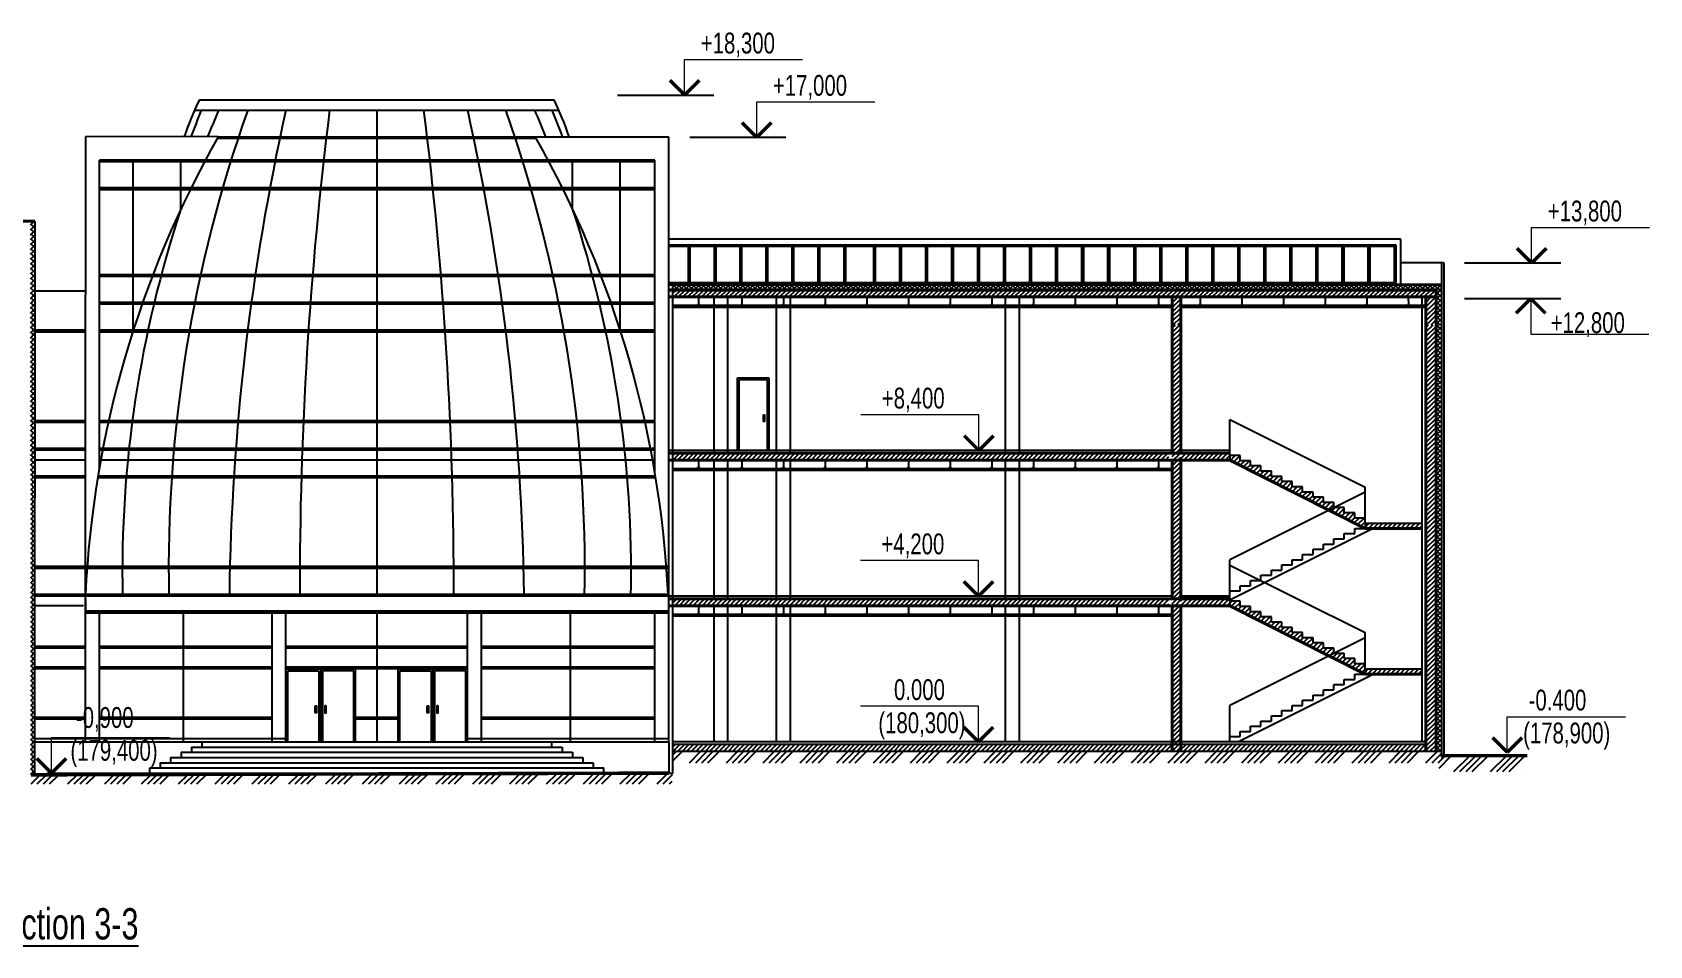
# Model space of a CAD drawing. Header units: millimetres. Extents: x 72758 to 367830, y 150032 to 293149.
# Drawn here: x 284293 to 330884, y 266830 to 293149 of the extents above; entities that cross this region are included whole.
import ezdxf

# ---------------------------------------------------------------- set-up
doc = ezdxf.new("R2010")
doc.units = ezdxf.units.MM
doc.linetypes.add('CENTER', pattern=[2, 1.25, -0.25, 0.25, -0.25])
doc.layers.add('4', color=34, linetype='Continuous')
doc.layers.add('AX2', color=163, linetype='CENTER')
doc.styles.get("Standard").update_dxf_attribs({"font": 'Arial.ttf'})
pattern_1 = [(135, (1545237.6, 363555.64), (70.710678, 70.710678), []), (45, (1545237.6, 363555.64), (70.710678, -70.710678), [])]
pattern_2 = [(45, (-946231.61, -176340.31), (-66.291261, 66.291261), [])]
pattern_3 = [(45, (-946331.61, -176340.31), (-66.291261, 66.291261), [])]
pattern_4 = [(45, (-560872.52, 341657.9), (-66.291261, 66.291261), [])]

# ---------------------------------------------------------------- blocks, each defined once
blk = doc.blocks.new('O2')
at = {"layer": 'AX2', "linetype": 'Continuous', "lineweight": 0, "ltscale": 500}
for p, q in [((0, 5.12), (17, 5.12)), ((0, 0), (0, 5.12))]:
    blk.add_line(p, q, dxfattribs=at)
at = {"layer": 'AX2', "linetype": 'Continuous', "lineweight": 0, "ltscale": 500, "const_width": 0.5}
for points in [[(0, 0), (-2.12, 2.12)], [(0, 0), (2.12, 2.12)]]:
    blk.add_lwpolyline(points, dxfattribs=at)
blk = doc.blocks.new('A$C06651536')
at = {"layer": '4', "ltscale": 2000}
for p, q in [((0, 2100), (1000, 2100)), ((0, 0), (0, 2100)), ((50, 2050), (950, 2050)), ((50, 0), (50, 2050)), ((950, 2050), (950, 0)), ((1000, 2100), (1000, 0))]:
    blk.add_line(p, q, dxfattribs=at)
blk.add_lwpolyline([(842, 1035), (878, 1035), (878, 838), (842, 838)], close=True, dxfattribs=at)

msp = doc.modelspace()

# ---------------------------------------------------------------- hatches: boundary and pattern name
at = {"ltscale": 2000}
h = msp.add_hatch(dxfattribs=at)
h.set_pattern_fill('ANSI37', color=0, scale=800, style=0)
h.set_pattern_definition([(45, (-942505.07, 358538.02), (-70.710678, 70.710678), []), (135, (-942505.07, 358538.02), (-70.710678, -70.710678), [])])
h.paths.add_polyline_path([(284242, 283253), (284242, 283053), (284246, 279053), (284246, 278853), (284249, 274853), (284249, 274653), (284251, 271752), (284358, 271753), (284360, 287703), (284239, 287703)])
h = msp.add_hatch(dxfattribs=at)
h.set_pattern_fill('ANSI37', color=0, scale=800, angle=180, style=0)
h.set_pattern_definition(pattern_1)
h.paths.add_polyline_path([(324883, 285743), (302738, 285743), (302738, 285863), (324883, 285863)])
at = {"linetype": 'Continuous', "ltscale": 2000}
h = msp.add_hatch(dxfattribs=at)
h.set_pattern_fill('ANSI31', color=0, scale=750, style=0)
h.set_pattern_definition([(45, (-946231.61, -175540.31), (-66.291261, 66.291261), [])])
h.paths.add_polyline_path([(324731, 285523), (324438, 285523), (324331, 285523), (317376, 285523), (317133, 285523), (312731, 285523), (312331, 285523), (306231, 285523), (305831, 285523), (302738, 285523), (302738, 285723), (324731, 285723)])
at = {"ltscale": 2000}
h = msp.add_hatch(dxfattribs=at)
h.set_pattern_fill('ANSI37', color=0, scale=800, angle=180, style=0)
h.set_pattern_definition(pattern_1)
h.paths.add_polyline_path([(324731, 285523), (324883, 285523), (324883, 285743), (324731, 285743), (324731, 285723)])
h = msp.add_hatch(dxfattribs=at)
h.set_pattern_fill('ANSI31', color=0, scale=750, style=0)
h.set_pattern_definition(pattern_4)
h.paths.add_polyline_path([(324438, 284720), (324731, 284720), (324731, 285523), (324438, 285523)])
h.paths.add_polyline_path([(317133, 284720), (317376, 284720), (317376, 285523), (317133, 285523)])
h = msp.add_hatch(dxfattribs=at)
h.set_pattern_fill('ANSI37', color=0, scale=800, angle=180, style=0)
h.set_pattern_definition(pattern_1)
h.paths.add_polyline_path([(324731, 284720), (324883, 284720), (324883, 285523), (324731, 285523)])
at = {"linetype": 'Continuous', "ltscale": 2000}
h = msp.add_hatch(dxfattribs=at)
h.set_pattern_fill('ANSI31', color=0, scale=750, style=0)
h.set_pattern_definition(pattern_2)
h.paths.add_polyline_path([(317133, 276823), (317381, 276823), (317378, 280823), (317133, 280823), (317133, 276903)])
h.paths.add_polyline_path([(317133, 272703), (317383, 272703), (317381, 276623), (317133, 276623)])
edge = h.paths.add_edge_path()
edge.add_line((317378, 281103), (317378, 281023))
edge.add_line((317378, 281023), (317133, 281023))
edge.add_line((317133, 281023), (317133, 281103))
edge.add_line((317133, 281103), (317133, 284723))
edge.add_line((317133, 284723), (317376, 284723))
edge.add_line((317376, 284723), (317378, 281103))
h.paths.add_polyline_path([(317133, 272423), (317383, 272423), (317383, 272623), (317133, 272623)])
h.paths.add_polyline_path([(317133, 276623), (317381, 276623), (317381, 276823), (317133, 276823)])
h.paths.add_polyline_path([(317133, 280823), (317378, 280823), (317378, 281023), (317133, 281023)])
h.paths.add_polyline_path([(317133, 272623), (317383, 272623), (317383, 272703), (317133, 272703)])
h = msp.add_hatch(dxfattribs=at)
h.set_pattern_fill('ANSI31', color=0, scale=750, style=0)
h.set_pattern_definition(pattern_2)
h.paths.add_polyline_path([(324438, 272623), (324438, 272423), (324533, 272423), (324731, 272423), (324731, 280823), (324731, 284723), (324438, 284723), (324438, 272703)])
at = {"ltscale": 2000}
h = msp.add_hatch(dxfattribs=at)
h.set_pattern_fill('ANSI37', color=0, scale=800, angle=180, style=0)
h.set_pattern_definition([(135, (1545237.6, 362755.64), (70.710678, 70.710678), []), (45, (1545237.6, 362755.64), (70.710678, -70.710678), [])])
h.paths.add_polyline_path([(324883, 272423), (324883, 284723), (324731, 284723), (324731, 280823), (324731, 272423)])
at = {"linetype": 'Continuous', "ltscale": 2000}
h = msp.add_hatch(dxfattribs=at)
h.set_pattern_fill('ANSI31', color=0, scale=750, style=0)
h.set_pattern_definition(pattern_3)
h.paths.add_polyline_path([(317033, 280823), (312631, 280823), (312231, 280823), (306131, 280823), (305731, 280823), (302738, 280823), (302738, 281023), (305731, 281023), (306131, 281023), (312231, 281023), (312631, 281023), (317033, 281023)])
h.paths.add_polyline_path([(317033, 276623), (312631, 276623), (312231, 276623), (306131, 276623), (305731, 276623), (302738, 276623), (302738, 276823), (305731, 276823), (306131, 276823), (312231, 276823), (312631, 276823), (317033, 276823)])
h = msp.add_hatch(dxfattribs=at)
h.set_pattern_fill('ANSI31', color=0, scale=750, style=0)
h.set_pattern_definition(pattern_3)
h.paths.add_polyline_path([(317381, 276623), (318787, 276623), (318787, 276753), (318787, 276823), (317381, 276823)])
h.paths.add_polyline_path([(318787, 280823), (318787, 280953), (318787, 281023), (317378, 281023), (317378, 280823)])
h.paths.add_polyline_path([(324331, 278853), (324331, 279003), (322687, 279003), (322687, 278995), (322687, 278853)])
h = msp.add_hatch(dxfattribs=at)
h.set_pattern_fill('ANSI31', color=0, scale=800, style=0)
h.set_pattern_definition([(45, (-1105632.67, -1079.89), (-70.710678, 70.710678), [])])
h.paths.add_polyline_path([(321650, 279377), (321801, 279453), (321787, 279453), (321787, 279603), (321487, 279603), (321487, 279753), (321187, 279753), (321187, 279903), (320887, 279903), (320887, 280053), (320587, 280053), (320587, 280203), (320287, 280203), (320287, 280353), (319987, 280353), (319987, 280503), (319687, 280503), (319687, 280653), (319387, 280653), (319387, 280803), (319087, 280803), (319087, 280953), (318787, 280953), (318787, 280823)])
h.paths.add_polyline_path([(321642, 275180), (321787, 275253), (321787, 275403), (321487, 275403), (321487, 275553), (321187, 275553), (321187, 275703), (320887, 275703), (320887, 275853), (320587, 275853), (320587, 276003), (320287, 276003), (320287, 276153), (319987, 276153), (319987, 276303), (319687, 276303), (319687, 276453), (319387, 276453), (319387, 276603), (319087, 276603), (319087, 276753), (318787, 276753), (318787, 276623)])
h.paths.add_polyline_path([(321642, 275180), (321787, 275253), (322087, 275253), (322087, 275103), (322387, 275103), (322387, 274953), (322687, 274953), (322687, 274803), (322687, 274653)])
h.paths.add_polyline_path([(321650, 279377), (321801, 279453), (322087, 279453), (322087, 279303), (322387, 279303), (322387, 279153), (322687, 279153), (322687, 279003), (322687, 278995), (322687, 278853)])
h = msp.add_hatch(dxfattribs=at)
h.set_pattern_fill('ANSI31', color=0, scale=750, style=0)
h.set_pattern_definition([(45, (-901324.54, -176340.31), (-66.291261, 66.291261), [])])
h.paths.add_polyline_path([(324331, 274653), (324331, 274803), (322687, 274803), (322687, 274653)])
at = {"ltscale": 2000}
h = msp.add_hatch(dxfattribs=at)
h.set_pattern_fill('ANSI31', color=0, scale=750, style=0)
h.set_pattern_definition(pattern_4)
h.paths.add_polyline_path([(324438, 272423), (324438, 272623), (318787, 272623), (317383, 272623), (317383, 272423)])
h.paths.add_polyline_path([(305933, 272423), (312533, 272423), (312533, 272623), (305933, 272623)])
h.paths.add_polyline_path([(312533, 272423), (317133, 272423), (317133, 272623), (312533, 272623)])
h.paths.add_polyline_path([(305933, 272423), (302738, 272423), (302738, 272623), (305933, 272623)])
at = {"linetype": 'Continuous', "ltscale": 2000}
h = msp.add_hatch(dxfattribs=at)
h.set_pattern_fill('ANSI34', color=0, scale=1000, style=0)
h.set_pattern_definition([(45, (-24787.74, 448963.9), (-530.3301, 530.3301), []), (45, (-24610.96, 448963.9), (-530.3301, 530.3301), []), (45, (-24434.2, 448963.9), (-530.3301, 530.3301), []), (45, (-24257.4, 448963.9), (-530.3301, 530.3301), [])])
h.paths.add_polyline_path([(324533, 272103), (324533, 272423), (324438, 272423), (317383, 272423), (317133, 272423), (312533, 272423), (312533, 272103)])
h.paths.add_polyline_path([(305933, 272103), (312533, 272103), (312533, 272423), (305933, 272423)])
h.paths.add_polyline_path([(324533, 272103), (324816, 272103), (324816, 271846), (327365, 271846), (327365, 272303), (324955, 272303), (324955, 272263), (324883, 272263), (324883, 272423), (324731, 272423), (324533, 272423)])
h.paths.add_polyline_path([(305933, 272103), (302738, 272103), (302738, 272423), (305933, 272423)])
h = msp.add_hatch(dxfattribs=at)
h.set_pattern_fill('ANSI34', color=0, scale=1000, style=0)
h.set_pattern_definition([(45, (-22987.74, 448963.9), (-530.3301, 530.3301), []), (45, (-22810.96, 448963.9), (-530.3301, 530.3301), []), (45, (-22634.2, 448963.9), (-530.3301, 530.3301), []), (45, (-22457.4, 448963.9), (-530.3301, 530.3301), [])])
h.paths.add_polyline_path([(286029, 271489), (286029, 271757), (300752, 271798), (302435, 271802), (302435, 271489)])
h.paths.add_polyline_path([(281041, 271753), (281041, 271489), (284232, 271489), (284232, 271752), (283991, 271752), (281291, 271753), (281291, 271753)])
h.paths.add_polyline_path([(286029, 271489), (286029, 271757), (284251, 271752), (284232, 271752), (284232, 271489)])
h.paths.add_polyline_path([(302726, 271489), (302738, 271787), (302738, 271803), (302630, 271803), (302435, 271803), (302435, 271802), (302435, 271489)])

# ---------------------------------------------------------------- linework, layer by layer
at = {"color": 0, "linetype": 'Continuous', "ltscale": 2000}
for p, q in [((289108, 291204), (299321, 291204)), ((288967, 290904), (299462, 290904)), ((285824, 281023), (285835, 290144)), ((298808, 290090), (289621, 290090)), ((298808, 290090), (289621, 290090)), ((298786, 290129), (289649, 290140)), ((302630, 272703), (302630, 290124)), ((286224, 280592), (286224, 289464)), ((286224, 289464), (289276, 289464)), ((289276, 289464), (286224, 289464)), ((302230, 289464), (286224, 289464)), ((302230, 289414), (286224, 289414)), ((302230, 289414), (286224, 289414)), ((302230, 289464), (299153, 289464)), ((299153, 289464), (302230, 289464)), ((302230, 280447), (302230, 289464)), ((302230, 288664), (286224, 288664)), ((302230, 288614), (286224, 288614)), ((302230, 288614), (286224, 288614)), ((323719, 287187), (302630, 287187)), ((302630, 287023), (323570, 287023)), ((303187, 287023), (303187, 285883)), ((303237, 287023), (303237, 285883)), ((303937, 287023), (303937, 285883)), ((303987, 287023), (303987, 285883)), ((304670, 287023), (304670, 285883)), ((304720, 287023), (304720, 285883)), ((305420, 287023), (305420, 285883)), ((305470, 287023), (305470, 285883)), ((306170, 287023), (306170, 285883)), ((306220, 287023), (306220, 285883)), ((306920, 287023), (306920, 285883)), ((306970, 287023), (306970, 285883)), ((307670, 287023), (307670, 285883)), ((307720, 287023), (307720, 285883)), ((308520, 287023), (308520, 285883)), ((308570, 287023), (308570, 285883)), ((309270, 287023), (309270, 285883)), ((309320, 287023), (309320, 285883)), ((310020, 287023), (310020, 285883)), ((310070, 287023), (310070, 285883)), ((310770, 287023), (310770, 285883)), ((310820, 287023), (310820, 285883)), ((311520, 287023), (311520, 285883)), ((311570, 287023), (311570, 285883)), ((312270, 287023), (312270, 285883)), ((312320, 287023), (312320, 285883)), ((313020, 287023), (313020, 285883)), ((313070, 287023), (313070, 285883)), ((313770, 287023), (313770, 285883)), ((313820, 287023), (313820, 285883)), ((314520, 287023), (314520, 285883)), ((314570, 287023), (314570, 285883)), ((315270, 287023), (315270, 285883)), ((315320, 287023), (315320, 285883)), ((316020, 287023), (316020, 285883)), ((316070, 287023), (316070, 285883)), ((316770, 287023), (316770, 285883)), ((316820, 287023), (316820, 285883)), ((317520, 287023), (317520, 285883)), ((317570, 287023), (317570, 285883)), ((318270, 287023), (318270, 285883)), ((318320, 287023), (318320, 285883)), ((319020, 287023), (319020, 285883)), ((319070, 287023), (319070, 285883)), ((319770, 287023), (319770, 285883)), ((319820, 287023), (319820, 285883)), ((320520, 287023), (320520, 285883)), ((320570, 287023), (320570, 285883)), ((321270, 287023), (321270, 285883)), ((321320, 287023), (321320, 285883)), ((322020, 287023), (322020, 285883)), ((322070, 287023), (322070, 285883)), ((322770, 287023), (322770, 285883)), ((322820, 287023), (322820, 285883)), ((323520, 287023), (323520, 285883)), ((323570, 287023), (323570, 285883)), ((323719, 285883), (323719, 287187)), ((323570, 286981), (302630, 286981)), ((302230, 286162), (286224, 286162)), ((302230, 286112), (286224, 286112)), ((302230, 286112), (286224, 286112)), ((324954, 286503), (323719, 286503)), ((324883, 286503), (324883, 272423)), ((324954, 286503), (324954, 272423)), ((284360, 285703), (285830, 285703)), ((323570, 285933), (302630, 285933)), ((302230, 285362), (286224, 285362)), ((302230, 285312), (286224, 285312)), ((302230, 285312), (286224, 285312)), ((303458, 285275), (303458, 285307)), ((303458, 285307), (303517, 285307)), ((303460, 285515), (303511, 285515)), ((303486, 285525), (303487, 285307)), ((303517, 285275), (303517, 285307)), ((303931, 281023), (303931, 285523)), ((304331, 281023), (304331, 285523)), ((304705, 285274), (304705, 285306)), ((304705, 285306), (304764, 285306)), ((304707, 285514), (304758, 285514)), ((304732, 285524), (304733, 285306)), ((304764, 285274), (304764, 285306)), ((305731, 281023), (305731, 285523)), ((305905, 285274), (305905, 285306)), ((305905, 285306), (305964, 285306)), ((305907, 285514), (305958, 285514)), ((305932, 285524), (305933, 285306)), ((305964, 285274), (305964, 285306)), ((306131, 281023), (306131, 285523)), ((307105, 285274), (307105, 285306)), ((307105, 285306), (307164, 285306)), ((307107, 285514), (307158, 285514)), ((307132, 285524), (307133, 285306)), ((307164, 285274), (307164, 285306)), ((308305, 285274), (308305, 285306)), ((308305, 285306), (308364, 285306)), ((308307, 285514), (308358, 285514)), ((308332, 285524), (308333, 285306)), ((308364, 285274), (308364, 285306)), ((309505, 285274), (309505, 285306)), ((309505, 285306), (309564, 285306)), ((309507, 285514), (309558, 285514)), ((309532, 285524), (309533, 285306)), ((309564, 285274), (309564, 285306)), ((310705, 285274), (310705, 285306)), ((310705, 285306), (310764, 285306)), ((310707, 285514), (310758, 285514)), ((310732, 285524), (310733, 285306)), ((310764, 285274), (310764, 285306)), ((311905, 285274), (311905, 285306)), ((311905, 285306), (311964, 285306)), ((311907, 285514), (311958, 285514)), ((311932, 285524), (311933, 285306)), ((311964, 285274), (311964, 285306)), ((312331, 281023), (312331, 285523)), ((312731, 281023), (312731, 285523)), ((313105, 285274), (313105, 285306)), ((313105, 285306), (313164, 285306)), ((313107, 285514), (313158, 285514)), ((313132, 285524), (313133, 285306)), ((313164, 285274), (313164, 285306)), ((314305, 285274), (314305, 285306)), ((314305, 285306), (314364, 285306)), ((314307, 285514), (314358, 285514)), ((314332, 285524), (314333, 285306)), ((314364, 285274), (314364, 285306)), ((315505, 285274), (315505, 285306)), ((315505, 285306), (315564, 285306)), ((315507, 285514), (315558, 285514)), ((315532, 285524), (315533, 285306)), ((315564, 285274), (315564, 285306)), ((316705, 285274), (316705, 285306)), ((316705, 285306), (316764, 285306)), ((316707, 285514), (316757, 285514)), ((316732, 285524), (316733, 285306)), ((316764, 285274), (316764, 285306)), ((317905, 285274), (317905, 285306)), ((317905, 285306), (317964, 285306)), ((317907, 285514), (317957, 285514)), ((317932, 285524), (317933, 285306)), ((317964, 285274), (317964, 285306)), ((319105, 285274), (319105, 285306)), ((319105, 285306), (319164, 285306)), ((319107, 285514), (319157, 285514)), ((319132, 285524), (319133, 285306)), ((319164, 285274), (319164, 285306)), ((320305, 285274), (320305, 285306)), ((320305, 285306), (320364, 285306)), ((320307, 285514), (320357, 285514)), ((320332, 285524), (320333, 285306)), ((320364, 285274), (320364, 285306)), ((321505, 285274), (321505, 285306)), ((321505, 285306), (321564, 285306)), ((321507, 285514), (321557, 285514)), ((321532, 285524), (321533, 285306)), ((321564, 285274), (321564, 285306)), ((322705, 285274), (322705, 285306)), ((322705, 285306), (322764, 285306)), ((322707, 285514), (322757, 285514)), ((322732, 285524), (322733, 285306)), ((322764, 285274), (322764, 285306)), ((323905, 285274), (323905, 285306)), ((323905, 285306), (323964, 285306)), ((323907, 285514), (323957, 285514)), ((323932, 285524), (323933, 285306)), ((323964, 285274), (323964, 285306)), ((324331, 272703), (324331, 285523)), ((285828, 284562), (284334, 284562)), ((285828, 284512), (284334, 284512)), ((285828, 284512), (284334, 284512)), ((302230, 284562), (286224, 284562)), ((302230, 284512), (286224, 284512)), ((302230, 284512), (286224, 284512)), ((285825, 281958), (284334, 281958)), ((285825, 281908), (284334, 281908)), ((285825, 281908), (284334, 281908)), ((302230, 281958), (286224, 281958)), ((302230, 281908), (286224, 281908)), ((302230, 281908), (286224, 281908)), ((318787, 281095), (318787, 281995)), ((318787, 281088), (318787, 281988)), ((318787, 281988), (322687, 280045)), ((285824, 281158), (284334, 281158)), ((285824, 281108), (284334, 281108)), ((285824, 281108), (284334, 281108)), ((285824, 272703), (285824, 281023)), ((302230, 281158), (286224, 281158)), ((302230, 281108), (286224, 281108)), ((302230, 281108), (286224, 281108)), ((317133, 281103), (302630, 281103)), ((318787, 281023), (317096, 281023)), ((318787, 281023), (317096, 281023)), ((318787, 281103), (317378, 281103)), ((318787, 281103), (317378, 281103)), ((318787, 281103), (317378, 281103)), ((318787, 281103), (318787, 281253)), ((318787, 280953), (318787, 281103)), ((319087, 280953), (318787, 280953)), ((318787, 280953), (318787, 280823)), ((319087, 280803), (319087, 280953)), ((303458, 280574), (303458, 280606)), ((303458, 280606), (303517, 280606)), ((303460, 280814), (303511, 280814)), ((303486, 280824), (303487, 280606)), ((303517, 280574), (303517, 280606)), ((303931, 276823), (303931, 280823)), ((304331, 276823), (304331, 280823)), ((304705, 280573), (304705, 280605)), ((304705, 280605), (304764, 280605)), ((304707, 280813), (304758, 280813)), ((304732, 280823), (304733, 280605)), ((304764, 280573), (304764, 280605)), ((305731, 276823), (305731, 280823)), ((305905, 280573), (305905, 280605)), ((305905, 280605), (305964, 280605)), ((305907, 280813), (305958, 280813)), ((305932, 280823), (305933, 280605)), ((305964, 280573), (305964, 280605)), ((306131, 276823), (306131, 280823)), ((307105, 280573), (307105, 280605)), ((307105, 280605), (307164, 280605)), ((307107, 280813), (307158, 280813)), ((307132, 280823), (307133, 280605)), ((307164, 280573), (307164, 280605)), ((308305, 280573), (308305, 280605)), ((308305, 280605), (308364, 280605)), ((308307, 280813), (308358, 280813)), ((308332, 280823), (308333, 280605)), ((308364, 280573), (308364, 280605)), ((309505, 280573), (309505, 280605)), ((309505, 280605), (309564, 280605)), ((309507, 280813), (309558, 280813)), ((309532, 280823), (309533, 280605)), ((309564, 280573), (309564, 280605)), ((310705, 280573), (310705, 280605)), ((310705, 280605), (310764, 280605)), ((310707, 280813), (310758, 280813)), ((310732, 280823), (310733, 280605)), ((310764, 280573), (310764, 280605)), ((311905, 280573), (311905, 280605)), ((311905, 280605), (311964, 280605)), ((311907, 280813), (311958, 280813)), ((311932, 280823), (311933, 280605)), ((311964, 280573), (311964, 280605)), ((312331, 276823), (312331, 280823)), ((312731, 276823), (312731, 280823)), ((313105, 280573), (313105, 280605)), ((313105, 280605), (313164, 280605)), ((313107, 280813), (313158, 280813)), ((313132, 280823), (313133, 280605)), ((313164, 280573), (313164, 280605)), ((314305, 280573), (314305, 280605)), ((314305, 280605), (314364, 280605)), ((314307, 280813), (314358, 280813)), ((314332, 280823), (314333, 280605)), ((314364, 280573), (314364, 280605)), ((315505, 280573), (315505, 280605)), ((315505, 280605), (315564, 280605)), ((315507, 280813), (315558, 280813)), ((315532, 280823), (315533, 280605)), ((315564, 280573), (315564, 280605)), ((316705, 280573), (316705, 280605)), ((316705, 280605), (316764, 280605)), ((316707, 280813), (316757, 280813)), ((316732, 280823), (316733, 280605)), ((316764, 280573), (316764, 280605)), ((318787, 280823), (317096, 280823)), ((318787, 280823), (317096, 280823)), ((319387, 280803), (319087, 280803)), ((319387, 280653), (319387, 280803)), ((319687, 280653), (319387, 280653)), ((319687, 280503), (319687, 280653)), ((319987, 280503), (319687, 280503)), ((319987, 280353), (319987, 280503)), ((285824, 280358), (284334, 280358)), ((285824, 280308), (284334, 280308)), ((285824, 280308), (284334, 280308)), ((302253, 280308), (286176, 280308)), ((302253, 280308), (286176, 280308)), ((302245, 280358), (286184, 280358)), ((320287, 280353), (319987, 280353)), ((320287, 280203), (320287, 280353)), ((320587, 280203), (320287, 280203)), ((320587, 280053), (320587, 280203)), ((320887, 280053), (320587, 280053)), ((320887, 279903), (320887, 280053)), ((322687, 279145), (322687, 280045)), ((322687, 279895), (318787, 277945)), ((321187, 279903), (320887, 279903)), ((321187, 279753), (321187, 279903)), ((321487, 279753), (321187, 279753)), ((321487, 279603), (321487, 279753)), ((321787, 279603), (321487, 279603)), ((321787, 279453), (321787, 279603)), ((322687, 278995), (322687, 279895)), ((322087, 279453), (321787, 279453)), ((322087, 279303), (322087, 279453)), ((322387, 279303), (322087, 279303)), ((322387, 279153), (322387, 279303)), ((322687, 279153), (322387, 279153)), ((322687, 279003), (322687, 279153)), ((322923, 278853), (318787, 276784)), ((322087, 278553), (322087, 278703)), ((322087, 278703), (322387, 278703)), ((322387, 278703), (322387, 278853)), ((322387, 278853), (322687, 278853)), ((322687, 279003), (322987, 279003)), ((322687, 278995), (322687, 278853)), ((322987, 279003), (324331, 279003)), ((321187, 278103), (321187, 278253)), ((321187, 278253), (321487, 278253)), ((321487, 278253), (321487, 278403)), ((321487, 278403), (321787, 278403)), ((321787, 278403), (321787, 278553)), ((321787, 278553), (322087, 278553)), ((302630, 277753), (284360, 277753)), ((302630, 277703), (284360, 277703)), ((302630, 277703), (284360, 277703)), ((318787, 277795), (318787, 277945)), ((318787, 276895), (318787, 277795)), ((318787, 277795), (322687, 275853)), ((320287, 277653), (320287, 277803)), ((320287, 277803), (320587, 277803)), ((320587, 277803), (320587, 277953)), ((320587, 277953), (320887, 277953)), ((320887, 277953), (320887, 278103)), ((320887, 278103), (321187, 278103)), ((319387, 277203), (319387, 277353)), ((319387, 277353), (319687, 277353)), ((319687, 277353), (319687, 277503)), ((319687, 277503), (319987, 277503)), ((319987, 277503), (319987, 277653)), ((319987, 277653), (320287, 277653)), ((302630, 276953), (284360, 276953)), ((302630, 276903), (284360, 276903)), ((302630, 276903), (284360, 276903)), ((285824, 276823), (285824, 276398)), ((317133, 276903), (302630, 276903)), ((318787, 276823), (317096, 276823)), ((318787, 276903), (317381, 276903)), ((318787, 276903), (317381, 276903)), ((317381, 276903), (318787, 276903)), ((318787, 276903), (318787, 277053)), ((318787, 277053), (319087, 277053)), ((318787, 276753), (318787, 276903)), ((319087, 276753), (318787, 276753)), ((318787, 276753), (318787, 276623)), ((319087, 277053), (319087, 277203)), ((319087, 277203), (319387, 277203)), ((319087, 276603), (319087, 276753)), ((285765, 276623), (284360, 276623)), ((286224, 272703), (286224, 276423)), ((291200, 272703), (291200, 276423)), ((291600, 272703), (291600, 276423)), ((296828, 272703), (296828, 276423)), ((297229, 272703), (297229, 276423)), ((302230, 272703), (302230, 276423)), ((303458, 276374), (303458, 276406)), ((303458, 276406), (303517, 276406)), ((303460, 276614), (303511, 276614)), ((303486, 276624), (303487, 276406)), ((303517, 276374), (303517, 276406)), ((303931, 272703), (303931, 276623)), ((304331, 272703), (304331, 276623)), ((304705, 276373), (304705, 276405)), ((304705, 276405), (304764, 276405)), ((304707, 276613), (304758, 276613)), ((304732, 276623), (304733, 276405)), ((304764, 276373), (304764, 276405)), ((305731, 272703), (305731, 276623)), ((305905, 276373), (305905, 276405)), ((305905, 276405), (305964, 276405)), ((305907, 276613), (305958, 276613)), ((305932, 276623), (305933, 276405)), ((305964, 276373), (305964, 276405)), ((306131, 272703), (306131, 276623)), ((307105, 276373), (307105, 276405)), ((307105, 276405), (307164, 276405)), ((307107, 276613), (307158, 276613)), ((307132, 276623), (307133, 276405)), ((307164, 276373), (307164, 276405)), ((308305, 276373), (308305, 276405)), ((308305, 276405), (308364, 276405)), ((308307, 276613), (308358, 276613)), ((308332, 276623), (308333, 276405)), ((308364, 276373), (308364, 276405)), ((309505, 276373), (309505, 276405)), ((309505, 276405), (309564, 276405)), ((309507, 276613), (309558, 276613)), ((309532, 276623), (309533, 276405)), ((309564, 276373), (309564, 276405)), ((310705, 276373), (310705, 276405)), ((310705, 276405), (310764, 276405)), ((310707, 276613), (310758, 276613)), ((310732, 276623), (310733, 276405)), ((310764, 276373), (310764, 276405)), ((311905, 276373), (311905, 276405)), ((311905, 276405), (311964, 276405)), ((311907, 276613), (311958, 276613)), ((311932, 276623), (311933, 276405)), ((311964, 276373), (311964, 276405)), ((312331, 272703), (312331, 276623)), ((312731, 272703), (312731, 276623)), ((313105, 276373), (313105, 276405)), ((313105, 276405), (313164, 276405)), ((313107, 276613), (313158, 276613)), ((313132, 276623), (313133, 276405)), ((313164, 276373), (313164, 276405)), ((314305, 276373), (314305, 276405)), ((314305, 276405), (314364, 276405)), ((314307, 276613), (314358, 276613)), ((314332, 276623), (314333, 276405)), ((314364, 276373), (314364, 276405)), ((315505, 276373), (315505, 276405)), ((315505, 276405), (315564, 276405)), ((315507, 276613), (315558, 276613)), ((315532, 276623), (315533, 276405)), ((315564, 276373), (315564, 276405)), ((316705, 276373), (316705, 276405)), ((316705, 276405), (316764, 276405)), ((316707, 276613), (316757, 276613)), ((316732, 276623), (316733, 276405)), ((316764, 276373), (316764, 276405)), ((318787, 276623), (317096, 276623)), ((319387, 276603), (319087, 276603)), ((319387, 276453), (319387, 276603)), ((319687, 276453), (319387, 276453)), ((319687, 276303), (319687, 276453)), ((319987, 276303), (319687, 276303)), ((319987, 276153), (319987, 276303)), ((320287, 276153), (319987, 276153)), ((320287, 276003), (320287, 276153)), ((320587, 276003), (320287, 276003)), ((320587, 275853), (320587, 276003)), ((320887, 275853), (320587, 275853)), ((320887, 275703), (320887, 275853)), ((322687, 274953), (322687, 275853)), ((285824, 275453), (284360, 275453)), ((285824, 275403), (284360, 275403)), ((291200, 275453), (286225, 275453)), ((291200, 275403), (286225, 275403)), ((296828, 275453), (291600, 275453)), ((296828, 275403), (291600, 275403)), ((302230, 275453), (297229, 275453)), ((302230, 275403), (297229, 275403)), ((322687, 275703), (318787, 273753)), ((321187, 275703), (320887, 275703)), ((321187, 275553), (321187, 275703)), ((321487, 275553), (321187, 275553)), ((321487, 275403), (321487, 275553)), ((321787, 275403), (321487, 275403)), ((321787, 275253), (321787, 275403)), ((322687, 274803), (322687, 275703)), ((322087, 275253), (321787, 275253)), ((322087, 275103), (322087, 275253)), ((322387, 275103), (322087, 275103)), ((322387, 274953), (322387, 275103)), ((322687, 274953), (322387, 274953)), ((322687, 274803), (322687, 274953)), ((285824, 274853), (284360, 274853)), ((285824, 274803), (284360, 274803)), ((291200, 274853), (286225, 274853)), ((291200, 274803), (286225, 274803)), ((296828, 274853), (291600, 274853)), ((296828, 274803), (291600, 274803)), ((302230, 274853), (297229, 274853)), ((302230, 274803), (297229, 274803)), ((322935, 274653), (319037, 272703)), ((322087, 274353), (322087, 274503)), ((322087, 274503), (322387, 274503)), ((322387, 274503), (322387, 274653)), ((322387, 274653), (322687, 274653)), ((322687, 274803), (322987, 274803)), ((322687, 274803), (322687, 274653)), ((322987, 274803), (324331, 274803)), ((321187, 273903), (321187, 274053)), ((321187, 274053), (321487, 274053)), ((321487, 274053), (321487, 274203)), ((321487, 274203), (321787, 274203)), ((321787, 274203), (321787, 274353)), ((321787, 274353), (322087, 274353)), ((318787, 272853), (318787, 273753)), ((320287, 273453), (320287, 273603)), ((320287, 273603), (320587, 273603)), ((320587, 273603), (320587, 273753)), ((320587, 273753), (320887, 273753)), ((320887, 273753), (320887, 273903)), ((320887, 273903), (321187, 273903)), ((285824, 273403), (284360, 273403)), ((285824, 273353), (284360, 273353)), ((291200, 273403), (286225, 273403)), ((291200, 273353), (286225, 273353)), ((294829, 273403), (293600, 273403)), ((294829, 273353), (293600, 273353)), ((302230, 273403), (297229, 273403)), ((302230, 273353), (297229, 273353)), ((319387, 273003), (319387, 273153)), ((319387, 273153), (319687, 273153)), ((319687, 273153), (319687, 273303)), ((319687, 273303), (319987, 273303)), ((319987, 273303), (319987, 273453)), ((319987, 273453), (320287, 273453)), ((284358, 272803), (291600, 272803)), ((284358, 272703), (302630, 272703)), ((296828, 272803), (302630, 272803)), ((302630, 272703), (302630, 271803)), ((324438, 272703), (302738, 272703)), ((324438, 272623), (302738, 272623)), ((318787, 272703), (317096, 272703)), ((318787, 272623), (317096, 272623)), ((318787, 272623), (317096, 272623)), ((318787, 272703), (318787, 272853)), ((318787, 272853), (319087, 272853)), ((319087, 272853), (319087, 273003)), ((319087, 273003), (319387, 273003)), ((324954, 272703), (324954, 272303)), ((287977, 272103), (300452, 272103)), ((288277, 272253), (300152, 272253)), ((288577, 272403), (299852, 272403)), ((288877, 272553), (299552, 272553)), ((324883, 272423), (302738, 272423)), ((318787, 272423), (317096, 272423)), ((318787, 272423), (317096, 272423)), ((324954, 272303), (326290, 272303)), ((284713, 271803), (302743, 271803)), ((287677, 271953), (300752, 271953))]:
    msp.add_line(p, q, dxfattribs=at)
at = {"color": 0, "ltscale": 2000}
for p, q in [((301152, 291343), (303922, 291343)), ((294214, 290904), (294214, 276953)), ((289649, 290140), (285835, 290144)), ((302630, 290124), (298786, 290129)), ((303229, 290124), (306000, 290124)), ((285834, 289464), (285824, 289464)), ((289276, 289464), (286224, 289464)), ((287200, 284562), (287200, 289464)), ((288574, 288063), (288574, 289464)), ((302230, 289464), (299153, 289464)), ((299855, 288063), (299855, 289414)), ((301229, 284562), (301229, 289464)), ((284360, 287703), (284358, 271753)), ((325553, 286503), (328324, 286503)), ((324883, 285883), (302630, 285883)), ((324883, 285863), (302630, 285863)), ((324883, 285743), (302630, 285743)), ((302738, 285933), (302738, 271787)), ((317133, 285273), (302738, 285273)), ((317133, 285223), (302738, 285223)), ((324438, 285273), (317376, 285273)), ((324438, 285223), (317376, 285223)), ((325553, 285475), (328324, 285475)), ((304607, 283196), (305511, 283196)), ((304607, 281096), (304607, 283196)), ((304657, 283146), (305461, 283146)), ((304657, 281096), (304657, 283146)), ((305461, 283146), (305461, 281096)), ((305511, 283196), (305511, 281096)), ((285824, 280824), (284359, 280824)), ((302230, 280823), (286224, 280824)), ((317133, 280572), (302738, 280572)), ((317133, 280522), (302738, 280522)), ((285824, 276623), (285824, 276423)), ((285824, 276479), (302630, 276479)), ((285824, 276423), (302630, 276423)), ((288641, 276414), (288641, 272703)), ((294214, 276423), (294214, 272703)), ((299788, 276414), (299788, 272703)), ((317133, 276372), (302738, 276372)), ((317133, 276322), (302738, 276322)), ((289177, 272703), (289177, 272553)), ((299252, 272703), (299252, 272553)), ((287977, 272103), (287977, 271953)), ((288277, 272253), (288277, 272103)), ((288577, 272403), (288577, 272253)), ((288877, 272553), (288877, 272403)), ((299552, 272553), (299552, 272403)), ((299852, 272403), (299852, 272253)), ((300152, 272253), (300152, 272103)), ((300452, 272103), (300452, 271953)), ((324883, 272423), (324883, 272263)), ((324883, 272263), (324955, 272263)), ((324955, 272263), (324954, 272341)), ((287676, 271764), (287677, 271953)), ((300753, 271764), (300752, 271953))]:
    msp.add_line(p, q, dxfattribs=at)
at = {"color": 0, "linetype": 'Continuous', "lineweight": 40, "ltscale": 2000}
for p, q in [((280961, 287703), (284360, 287703)), ((324731, 285723), (302630, 285723)), ((324731, 280823), (324731, 285743)), ((324731, 285523), (302630, 285523)), ((317133, 281023), (317133, 285523)), ((317378, 281023), (317376, 285523)), ((324438, 272423), (324438, 285523)), ((318787, 281023), (302630, 281023)), ((318787, 280823), (302630, 280823)), ((317133, 276823), (317133, 280823)), ((317381, 276823), (317379, 280823)), ((318787, 280823), (322687, 278853)), ((324731, 272423), (324731, 280823)), ((322699, 278853), (324331, 278853)), ((318787, 276823), (302630, 276823)), ((318787, 276823), (317096, 276823)), ((318787, 276623), (302630, 276623)), ((318787, 276623), (317096, 276623)), ((317133, 272423), (317133, 276623)), ((317383, 272423), (317381, 276623)), ((318787, 276623), (322687, 274653)), ((322699, 274653), (324331, 274653))]:
    msp.add_line(p, q, dxfattribs=at)
at = {"color": 0, "ltscale": 2000}
msp.add_lwpolyline([(305353, 282131), (305389, 282131), (305389, 281934), (305353, 281934)], close=True, dxfattribs=at)
at = {"color": 0, "linetype": 'Continuous', "ltscale": 2000}
for points in [[(324331, 279003, 20, 20, 0), (322687, 279003, 20, 20, 0), (322687, 279153, 20, 20, 0), (322387, 279153, 20, 20, 0), (322387, 279303, 20, 20, 0), (322087, 279303, 20, 20, 0), (322087, 279453, 20, 20, 0), (321787, 279453, 20, 20, 0), (321787, 279603, 20, 20, 0), (321487, 279603, 20, 20, 0), (321487, 279753, 20, 20, 0), (321187, 279753, 20, 20, 0), (321187, 279903, 20, 20, 0), (320887, 279903, 20, 20, 0), (320887, 280053, 20, 20, 0), (320587, 280053, 20, 20, 0), (320587, 280203, 20, 20, 0), (320287, 280203, 20, 20, 0), (320287, 280353, 20, 20, 0), (319987, 280353, 20, 20, 0), (319987, 280503, 20, 20, 0), (319687, 280503, 20, 20, 0), (319687, 280653, 20, 20, 0), (319387, 280653, 20, 20, 0), (319387, 280803, 20, 20, 0), (319087, 280803, 20, 20, 0), (319087, 280953, 20, 20, 0), (318787, 280953, 20, 20, 0), (318787, 281103, 20, 20, 0), (317378, 281103, 0, 0, 0)], [(324331, 274803, 20, 20, 0), (322687, 274803, 20, 20, 0), (322687, 274953, 20, 20, 0), (322387, 274953, 20, 20, 0), (322387, 275103, 20, 20, 0), (322087, 275103, 20, 20, 0), (322087, 275253, 20, 20, 0), (321787, 275253, 20, 20, 0), (321787, 275403, 20, 20, 0), (321487, 275403, 20, 20, 0), (321487, 275553, 20, 20, 0), (321187, 275553, 20, 20, 0), (321187, 275703, 20, 20, 0), (320887, 275703, 20, 20, 0), (320887, 275853, 20, 20, 0), (320587, 275853, 20, 20, 0), (320587, 276003, 20, 20, 0), (320287, 276003, 20, 20, 0), (320287, 276153, 20, 20, 0), (319987, 276153, 20, 20, 0), (319987, 276303, 20, 20, 0), (319687, 276303, 20, 20, 0), (319687, 276453, 20, 20, 0), (319387, 276453, 20, 20, 0), (319387, 276603, 20, 20, 0), (319087, 276603, 20, 20, 0), (319087, 276753, 20, 20, 0), (318787, 276753, 20, 20, 0), (318787, 276903, 20, 20, 0), (317381, 276903, 0, 0, 0)], [(284251, 271752, 100, 100, 0), (302630, 271803, 0, 0, 0)]]:
    msp.add_lwpolyline(points, format="xyseb", dxfattribs=at)
at = {"color": 0, "linetype": 'Continuous', "ltscale": 2000, "const_width": 100}
msp.add_lwpolyline([(324954, 272303), (327365, 272303)], dxfattribs=at)
at = {"color": 0, "ltscale": 2000}
for centre, radius, start, end in [((297027, 287307), 8826, 153.7985, 161.2722), ((291402, 287307), 8826, 18.7278, 26.2015), ((327732, 277679), 39513, 160.4462, 181.1261), ((331768, 273706), 45948, 158.0193, 159.0422), ((320273, 277576), 33388, 156.4734, 157.8958), ((358619, 276025), 68656, 167.48394, 179.22594), ((403656, 277072), 111661, 172.88441, 180.08706), ((184773, 277072), 111661, 359.91294, 7.11559), ((229810, 276025), 68656, 0.77406, 12.51606), ((260697, 277679), 39513, 358.8739, 19.5538), ((268156, 277576), 33388, 22.1042, 23.5266), ((256661, 273706), 45948, 20.9578, 21.9807), ((315278, 275557), 29487, 150.3613, 177.2879), ((273151, 275557), 29487, 2.7121, 29.614), ((320273, 277576), 33388, 161.6939, 181.1558), ((268156, 277576), 33388, 358.8442, 18.3061)]:
    msp.add_arc(centre, radius, start, end, dxfattribs=at)

# ---------------------------------------------------------------- block references
at = {"color": 0, "linetype": 'Continuous', "ltscale": 500, "yscale": 200, "zscale": 200}
for p, xscale in [((303083, 291343), 200), ((305160, 290124), 200), ((327484, 286503), 200), ((311560, 281103), -200), ((311550, 276903), -200), ((311550, 272703), -200), ((326784, 272401), 200), ((284846, 271803), 200)]:
    msp.add_blockref('O2', p, dxfattribs=dict(at, xscale=xscale))
at = {"color": 0, "linetype": 'Continuous', "ltscale": 500, "xscale": -200, "yscale": 200, "zscale": 200, "rotation": 180}
msp.add_blockref('O2', (327460, 285475), dxfattribs=at)
at = {"color": 0, "ltscale": 2000}
for p in [(291600, 272703), (294829, 272703)]:
    msp.add_blockref('A$C06651536', p, dxfattribs=at)
at = {"color": 0, "ltscale": 2000, "xscale": -1}
for p in [(293600, 272703), (296828, 272703)]:
    msp.add_blockref('A$C06651536', p, dxfattribs=at)

# ---------------------------------------------------------------- texts
at = {"color": 0, "linetype": 'Continuous', "ltscale": 500, "width": 0.7}
for s, height, p in [('+18,300', 600, (303549, 292540)), ('+17,000', 600, (305626, 291321)), ('+13,800', 600, (327950, 287700)), ('+12,800', 600, (328033, 284483)), ('+8,400', 600, (308764, 282308)), ('+4,200', 600, (308754, 278108)), ('0.000', 600, (309115, 273908)), ('-0.400', 600, (327397, 273607)), ('-0,900', 600, (285547, 273105)), ('(180,300)', 600, (308664, 272953)), ('(178,900)', 600, (327239, 272659)), ('(179,400)', 600, (285390, 272158)), ('%%USection 3-3', 900, (282899, 267010))]:
    msp.add_text(s, height=height, dxfattribs=at).set_placement(p)

doc.saveas('drawing.dxf')
